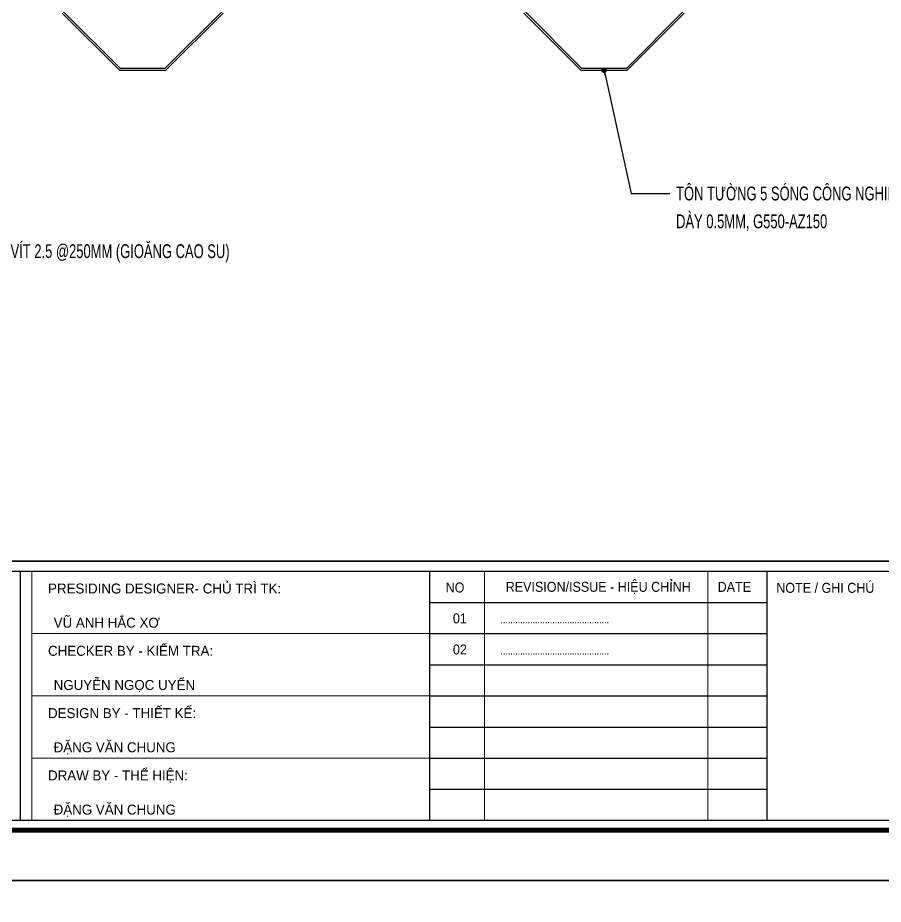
# Model space of a CAD drawing. Header units: inches. Extents: x 2 to 32666, y -5537 to 22.
# Drawn here: x 21611.2 to 21767.5, y -4128.8 to -3968.8 of the extents above; entities that cross this region are included whole.
import ezdxf
from ezdxf.enums import TextEntityAlignment as Align

# ---------------------------------------------------------------- set-up
doc = ezdxf.new("R2010")
doc.units = ezdxf.units.IN
doc.header["$MEASUREMENT"] = 0
for name, color, linetype in [('2', 2, 'Continuous'), ('251', 251, 'Continuous'), ('3', 3, 'Continuous'), ('7', 7, 'Continuous'), ('BAO KHUNG', 31, 'Continuous'), ('DIM', 8, 'Continuous'), ('NET IN', 3, 'Continuous')]:
    doc.layers.add(name, color=color, linetype=linetype)
doc.layers.add('Cover text', color=7, linetype='Continuous', true_color=0x52370f)
doc.layers.add('S-Hatch', color=8, linetype='Continuous', lineweight=9)
doc.styles.add('ST1', font='vnshx.shx', dxfattribs={"width": 0.7})
doc.styles.add('ST1H', font='vnshxh.shx', dxfattribs={"width": 0.7})
doc.styles.add('ST3', font='VHAVANB.TTF')
doc.styles.get("Standard").update_dxf_attribs({"font": 'arial.ttf'})
doc.styles.add('style1', font='VHAVAN.TTF')
doc.styles.add('STYLE2', font='VHAVAN.TTF')
doc.styles.add('TIEU DE', font='Vharialn.ttf')
doc.dimstyles.new('3', dxfattribs={"dimtxt": 2.5, "dimasz": 1, "dimexe": 1, "dimexo": 0, "dimgap": 1, "dimtad": 1, "dimdec": 0, "dimlfac": 3, "dimzin": 0, "dimdsep": 46, "dimtxsty": 'ST1', "dimblk": 'ARCHTICK', "dimcen": 1, "dimdle": 1, "dimclrd": 8, "dimclre": 8, "dimclrt": 3, "dimadec": 0, "dimazin": 0, "dimtfac": 1, "dimtdec": 0, "dimtix": 1, "dimtofl": 0, "dimtmove": 1, "dimatfit": 3, "dimldrblk": 'DOT', "dimfxl": 0.18, "dimtfill": 1, "dimtolj": 1, "dimtzin": 0, "dimlwd": -1, "dimlwe": -1, "dimarcsym": 2})

# ---------------------------------------------------------------- blocks, each defined once
blk = doc.blocks.new('kt kien truc 1')
at = {"layer": '2', "color": 157, "linetype": 'Continuous'}
blk.add_lwpolyline([(0, 420), (594, 420), (594, 0), (0, 0)], close=True, dxfattribs=at)
at = {"layer": '251', "linetype": 'Continuous'}
for p, q in [((285.8, 50.19), (346.77, 50.19)), ((285.8, 44.56), (346.77, 44.56)), ((285.8, 38.94), (346.77, 38.94)), ((285.8, 33.31), (346.77, 33.31)), ((285.8, 27.69), (346.77, 27.69)), ((285.8, 22.06), (346.77, 22.06)), ((285.8, 16.44), (346.77, 16.44))]:
    blk.add_line(p, q, dxfattribs=at)
at = {"layer": '7', "color": 147, "linetype": 'Continuous'}
blk.add_lwpolyline([(12.33, 57.61), (581.67, 57.61), (581.67, 409.19), (12.33, 409.19)], close=True, dxfattribs=at)
at = {"layer": 'BAO KHUNG', "color": 7}
blk.add_line((346.77, 10.81), (346.77, 55.81), dxfattribs=at)
at = {"layer": 'BAO KHUNG', "color": 167, "linetype": 'Continuous', "const_width": 0.871}
blk.add_lwpolyline([(10.59, 9.07), (583.41, 9.07), (583.41, 410.93), (10.59, 410.93)], close=True, dxfattribs=at)
at = {"layer": 'BAO KHUNG', "color": 7}
for points in [[(144.95, 55.81), (285.8, 55.81), (285.8, 10.81), (144.95, 10.81)], [(211.89, 55.81), (474.14, 55.81), (474.14, 10.81), (211.89, 10.81)]]:
    blk.add_lwpolyline(points, close=True, dxfattribs=at)
at = {"layer": 'S-Hatch'}
for p, q in [((213.95, 10.81), (213.95, 55.81)), ((295.73, 55.81), (295.73, 10.81)), ((336.07, 55.81), (336.07, 10.81)), ((285.8, 44.56), (213.95, 44.56)), ((285.8, 33.31), (213.95, 33.31)), ((285.8, 22.06), (213.95, 22.06))]:
    blk.add_line(p, q, dxfattribs=at)
at = {"layer": 'BAO KHUNG', "color": 7, "linetype": 'Continuous', "width": 0.9}
for s, p in [('REVISION/ISSUE - HIỆU CHỈNH', (316.27, 53)), ('NO', (290.4, 52.88)), ('DATE', (340.86, 52.99)), ('01', (291.27, 47.31)), ('02', (291.27, 41.69))]:
    blk.add_text(s, height=1.8, dxfattribs=at).set_placement(p, align=Align.MIDDLE_CENTER)
at = {"layer": 'BAO KHUNG', "color": 7, "linetype": 'Continuous', "style": 'ST3'}
for s, p in [('PRESIDING DESIGNER- CHñ TR× TK:', (216.86, 51.8)), ('CHECKER BY - KIÓM TRA:', (216.86, 40.55)), ('design by - thiÕt kÕ:', (216.86, 29.3)), ('DRAW by - thÓ HIÖN:', (216.86, 18.05))]:
    blk.add_text(s, height=1.8, dxfattribs=at).set_placement(p)
at = {"layer": 'BAO KHUNG', "color": 7, "linetype": 'Continuous', "width": 0.9}
blk.add_text('NOTE / GHI CHÚ', height=1.8, dxfattribs=at).set_placement((348.44, 51.92))
at = {"layer": 'Cover text', "linetype": 'Continuous', "style": 'style1'}
for s, p in [('Vò ANH H¾C X¥', (217.88, 45.63)), ('nguyÔn ngäc uyÓn', (217.88, 34.38)), ('®Æng v¨n chung', (217.88, 23.13)), ('®Æng v¨n chung', (217.88, 11.88))]:
    blk.add_text(s, height=1.8, dxfattribs=at).set_placement(p)
at = {"layer": 'Cover text', "linetype": 'Continuous', "style": 'STYLE2', "width": 0.8}
for p in [(298.6, 46.4), (298.6, 40.78)]:
    blk.add_text('............................................', height=1.5, dxfattribs=at).set_placement(p)
at = {"layer": 'Cover text', "ltscale": 0.5, "style": 'TIEU DE'}
for tag, p in [('STT', (555.05, 15.58)), ('TENBANVE', (45.93, 14.6))]:
    blk.add_attdef(tag, text='', height=2, dxfattribs=at).set_placement(p, align=Align.MIDDLE_CENTER)
blk = doc.blocks.new('_ArchTick')
at = {"color": 0, "linetype": 'ByBlock', "const_width": 0.15}
blk.add_lwpolyline([(-0.5, -0.5), (0.5, 0.5)], dxfattribs=at)
blk = doc.blocks.new('_Dot')
at = {"color": 0, "linetype": 'ByBlock', "lineweight": -2}
blk.add_line((-0.5, 0), (-1, 0), dxfattribs=at)
at = {"color": 0, "linetype": 'ByBlock', "const_width": 0.5}
blk.add_lwpolyline([(-0.25, 0, 1), (0.25, 0, 1)], format="xyb", close=True, dxfattribs=at)

msp = doc.modelspace()

# ---------------------------------------------------------------- linework, layer by layer
at = {"color": 3, "ltscale": 15, "elevation": 0}
for points in [[(21619.1765, -3967.9385), (21629.5616, -3978.2556), (21637.895, -3978.2556), (21648.2801, -3967.9385)], [(21648.1426, -3967.6052), (21637.7575, -3977.9223), (21629.6991, -3977.9223), (21619.3139, -3967.6052)], [(21702.6134, -3967.9385), (21712.9205, -3978.2556), (21721.2539, -3978.2556), (21731.561, -3967.9385)], [(21731.4228, -3967.6052), (21721.1157, -3977.9223), (21713.0587, -3977.9223), (21702.7516, -3967.6052)]]:
    msp.add_lwpolyline(points, dxfattribs=at)
at = {"layer": 'DIM'}
msp.add_lwpolyline([(21412.1005, -3715.3349), (21981.4384, -3715.3349), (21981.4384, -4066.9148), (21412.1005, -4066.9148)], close=True, dxfattribs=at)
at = {"layer": 'NET IN'}
for points in [[(21399.7695, -3704.5249), (21993.7695, -3704.5249), (21993.7695, -4124.5249), (21399.7695, -4124.5249)], [(21399.7695, -4124.5249), (21993.7695, -4124.5249), (21993.7695, -4544.5249), (21399.7695, -4544.5249)]]:
    msp.add_lwpolyline(points, close=True, dxfattribs=at)

# ---------------------------------------------------------------- block references
at = {"layer": '3'}
for p in [(21399.7695, -4124.5249), (21399.7695, -4544.5249)]:
    msp.add_blockref('kt kien truc 1', p, dxfattribs=at)

# ---------------------------------------------------------------- texts
at = {"layer": '3', "style": 'ST1H', "width": 0.7}
for s, p in [('t«n t\xadêng 5 sãng c«ng nghiÖp, khæ 1000mm', (21730.1045, -4001.752)), ('dµy 0.5mm, g550-az150', (21730.1045, -4006.7783)), ('vÝt 2.5 @250mm (gio¨ng cao su)', (21609.8635, -4012.1645))]:
    msp.add_text(s, height=2.5, dxfattribs=at).set_placement(p)

# ---------------------------------------------------------------- leaders
at = {"layer": 'DIM'}
msp.add_leader([(21717.0872, -3978.2556), (21721.9656, -4000.5086), (21728.9584, -4000.5086)], dimstyle='3', override={"dimgap": 1, "dimtad": 0}, dxfattribs=at)

doc.saveas('drawing.dxf')
